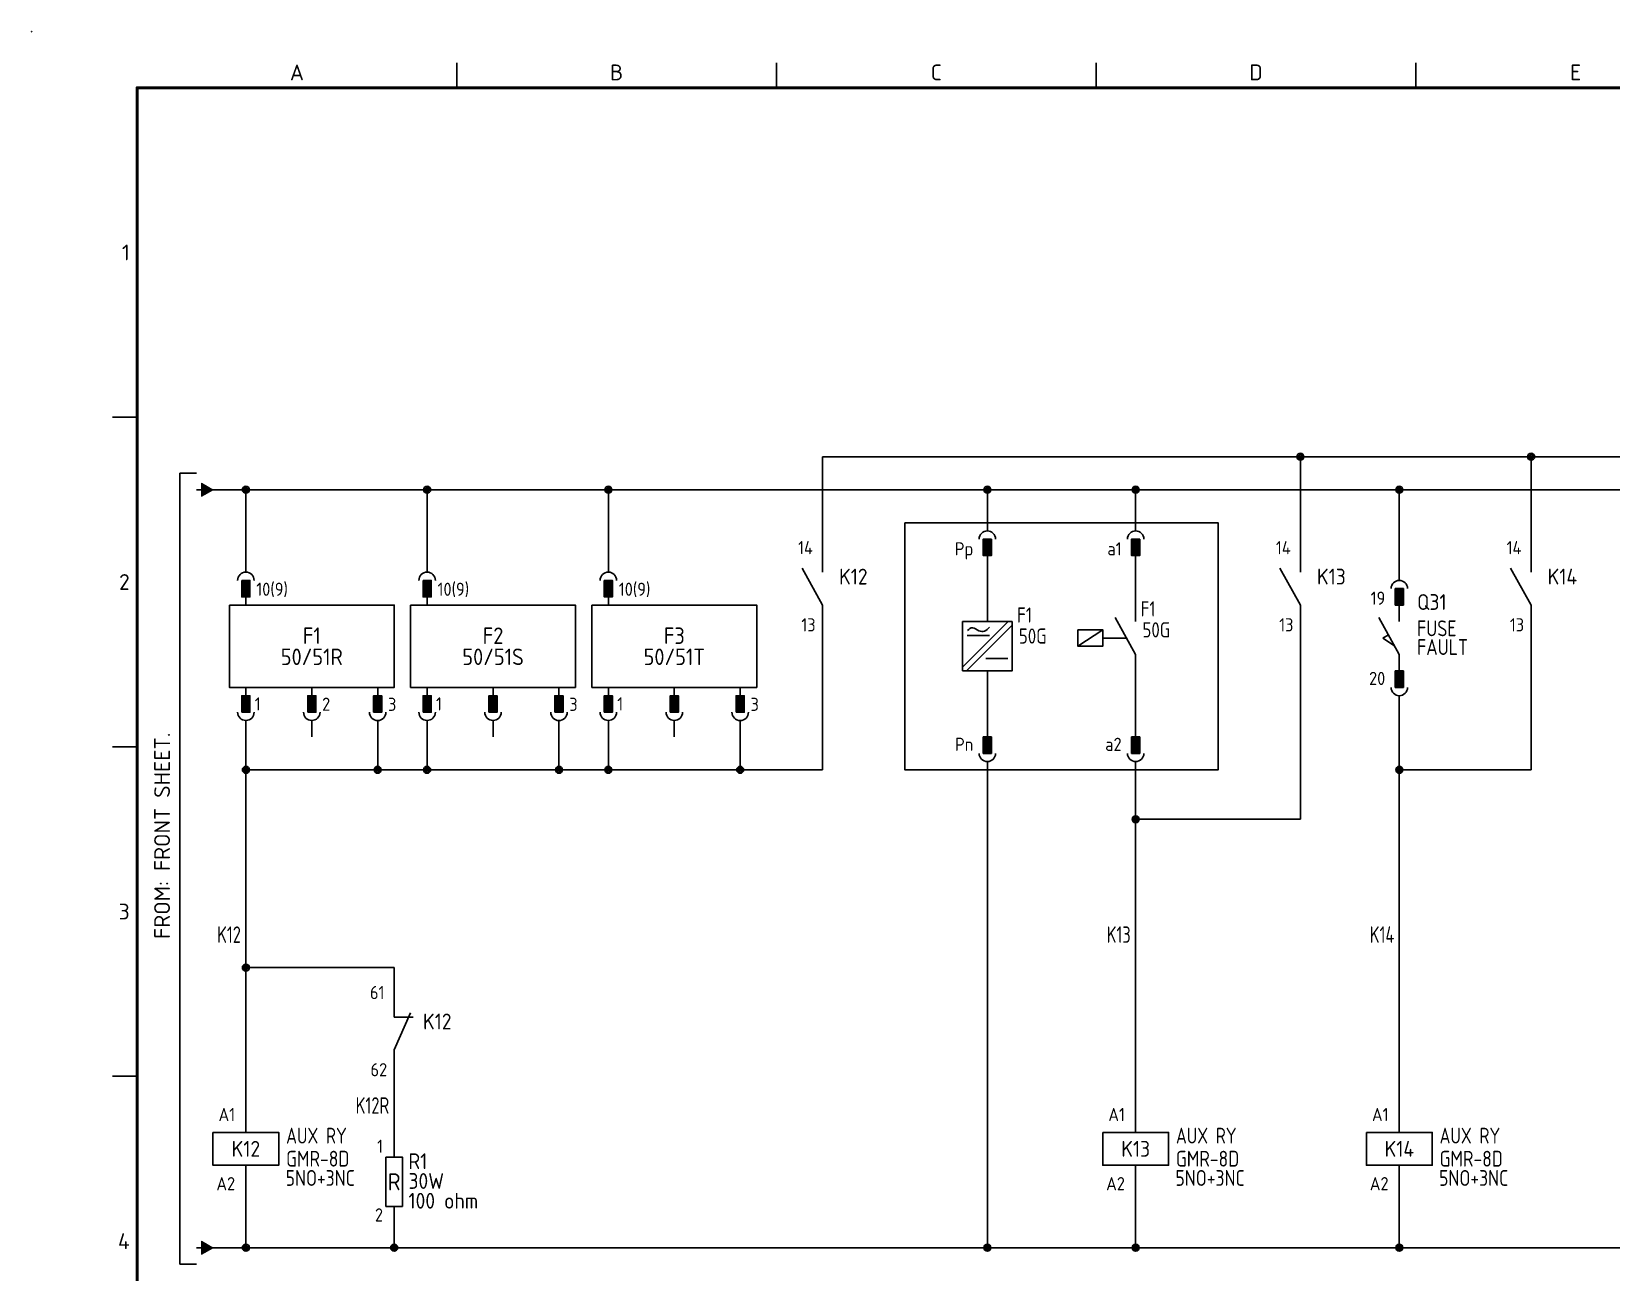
# Model space of a CAD drawing. Header units: millimetres. Extents: x 0 to 556, y 1 to 306.
# Drawn here: x 0 to 239.7, y 103.8 to 292 of the extents above; entities that cross this region are included whole.
import ezdxf
from ezdxf.enums import TextEntityAlignment as Align

# ---------------------------------------------------------------- set-up
doc = ezdxf.new("R2010")
doc.units = ezdxf.units.MM
for name, color, linetype in [('MISC', 7, 'Continuous'), ('Sheet Line', 3, 'Continuous'), ('Sheet Text', 2, 'Continuous'), ('SYMS', 7, 'Continuous'), ('TAGS', 7, 'Continuous'), ('TERMS', 7, 'Continuous'), ('WIRE_YELLOW', 2, 'Continuous'), ('WIREFIXED', 7, 'Continuous')]:
    doc.layers.add(name, color=color, linetype=linetype)
doc.layers.add('Sheet Out Line', color=2, linetype='Continuous', lineweight=50)
doc.styles.add('WD', font='ISOCP2.shx')
doc.styles.add('WD_IEC', font='ISOCP2.shx', dxfattribs={"width": 1.1, "height": 2.4, "bigfont": 'whgtxt.shx'})

# ---------------------------------------------------------------- blocks, each defined once
blk = doc.blocks.new('LSSA3')
blk.add_circle((0, 292), 0.01)
at = {"layer": 'Sheet Line'}
for p, q in [((64.5, 283.5), (64.5, 287.25)), ((113, 283.5), (113, 287.25)), ((161.5, 283.5), (161.5, 287.25)), ((210, 283.5), (210, 287.25)), ((16, 233.5), (12.25, 233.5)), ((16, 183.5), (12.25, 183.5)), ((16, 133.5), (12.25, 133.5))]:
    blk.add_line(p, q, dxfattribs=at)
at = {"layer": 'Sheet Out Line'}
blk.add_lwpolyline([(16, 6.5), (404, 6.5), (404, 283.5), (16, 283.5)], close=True, dxfattribs=at)
at = {"style": 'WD_IEC', "width": 1.1}
for tag, height, p in [('DESC4', 2.4, (57.5, 39.5)), ('CUSTOMERS31', 3.8, (219, 38)), ('TITLE1', 3.6, (333, 37.5)), ('CUSTOMERS21', 3.8, (219, 35.25)), ('DESC3', 2.4, (57.5, 33.5)), ('CUSTOMERS32', 3.8, (219, 32.5)), ('TITLE2', 3.6, (333, 32.5)), ('CUSTOMERS22', 3.8, (219, 29.75)), ('CUSTOMERS33', 3.8, (219, 27)), ('TITLE3', 3.6, (333, 27.5)), ('RN', 3.5, (398, 28.75)), ('DESC2', 2.4, (57.5, 27.5)), ('DESC1', 2.4, (57.5, 21.5)), ('FILE', 2.4, (314, 18.5)), ('WORKNO', 3.5, (365.5, 18.5)), ('DESC0', 2.4, (57.5, 15.5)), ('SHN', 2.4, (395, 12)), ('TSH', 2.4, (401, 9))]:
    blk.add_attdef(tag, text='', height=height, dxfattribs=at).set_placement(p, align=Align.MIDDLE_CENTER)
at = {"style": 'WD_IEC'}
for tag, p in [('DATE4', (96.5, 39.5)), ('DRWN4', (111.5, 39.5)), ('DSGN4', (126.5, 39.5)), ('CHKD4', (141.5, 39.5)), ('APPD4', (156.5, 39.5)), ('DATE3', (96.5, 33.5)), ('DRWN3', (111.5, 33.5)), ('DSGN3', (126.5, 33.5)), ('CHKD3', (141.5, 33.5)), ('APPD3', (156.5, 33.5)), ('DATE2', (96.5, 27.5)), ('DRWN2', (111.5, 27.5)), ('DSGN2', (126.5, 27.5)), ('CHKD2', (141.5, 27.5)), ('APPD2', (156.5, 27.5)), ('DATE1', (96.5, 21.5)), ('DRWN1', (111.5, 21.5)), ('DSGN1', (126.5, 21.5)), ('CHKD1', (141.5, 21.5)), ('APPD1', (156.5, 21.5)), ('DATE0', (96.5, 15.5)), ('DRWN0', (111.5, 15.5)), ('DSGN0', (126.5, 15.5)), ('CHKD0', (141.5, 15.5)), ('APPD0', (156.5, 15.5))]:
    blk.add_attdef(tag, text='', height=2.4, dxfattribs=at).set_placement(p, align=Align.MIDDLE_CENTER)
at = {"style": 'WD_IEC', "width": 1.1}
for tag, p in [('DWG1ST', (345, 10.5)), ('DWGNO', (373.49, 10.5))]:
    blk.add_attdef(tag, text='', height=3.5, dxfattribs=at).set_placement(p, align=Align.MIDDLE_LEFT)
at = {"style": 'WD_IEC', "width": 1.1, "flags": 9}
blk.add_attdef('WD_TB', (0, 0), '', height=2.4, dxfattribs=at)
at = {"layer": 'Sheet Text', "style": 'WD_IEC', "width": 1.1}
for s, p in [('A', (40.25, 284.62)), ('B', (88.75, 284.62)), ('C', (137.25, 284.62)), ('D', (185.75, 284.62)), ('E', (234.25, 284.62))]:
    blk.add_text(s, height=2.4, dxfattribs=at).set_placement(p, align=Align.CENTER)
for s, p in [('1', (14.88, 258.5)), ('2', (14.88, 208.5)), ('3', (14.88, 158.5)), ('4', (14.88, 108.5))]:
    blk.add_text(s, height=2.4, dxfattribs=at).set_placement(p, align=Align.MIDDLE_RIGHT)
blk = doc.blocks.new('HONF1N')
blk.add_hatch(color=256).paths.add_polyline_path([(0.768, 1), (0.768, -1), (2.5, 0)])
at = {"lineweight": 0, "flags": 128}
for points in [[(0.768, 1), (2.5, 0)], [(0.768, 1), (0.768, -1), (2.5, 0)]]:
    blk.add_lwpolyline(points, dxfattribs=at)
at = {"flags": 128}
blk.add_lwpolyline([(0.768, 0), (0, 0)], dxfattribs=at)
at = {"style": 'WD', "flags": 1}
for tag, p in [('X2TERM01', (0.768, 0)), ('X8TERM02', (2.5, 0))]:
    blk.add_attdef(tag, p, '', height=0.08, rotation=90, dxfattribs=at)
blk = doc.blocks.new('WDDOT')
for radius in [0.529, 0.33, 0.164]:
    blk.add_circle((0, 0), radius)
blk = doc.blocks.new('VB421_AUXCONTACT1')
for p, q in [((0, 7.5), (0, 2.5)), ((0, -2.5), (-3.12, 3.12)), ((0, -2.5), (0, -7.5))]:
    blk.add_line(p, q)
at = {"linetype": 'Continuous', "style": 'WD_IEC'}
for tag, p in [('TERM01', (-1.47, 5.21)), ('TERM02', (-1.06, -6.5))]:
    blk.add_attdef(tag, text='', height=2, dxfattribs=at).set_placement(p, align=Align.RIGHT)
at = {"style": 'WD_IEC', "flags": 1}
for tag, p, height in [('X2TERM01', (0, 7.5), 0.34), ('X4LINK', (-2.75, 0), 0.32), ('X1LINK', (0, 0), 0.34), ('X8TERM02', (0, -7.5), 0.34)]:
    blk.add_attdef(tag, p, '', height=height, dxfattribs=at)
at = {"style": 'WD_IEC'}
for tag, p in [('TAG2', (2.5, 0.62)), ('TEXT1', (2.5, -2.89)), ('TEXT2', (2.5, -6.09))]:
    blk.add_attdef(tag, p, '', height=2.4, dxfattribs=at)
for tag, p in [('INST', (-2.43, -9.12)), ('LOC', (-2.58, -10.73))]:
    blk.add_attdef(tag, text='', height=1, dxfattribs=at).set_placement(p, align=Align.RIGHT)
at = {"style": 'WD_IEC', "flags": 1}
for tag, p in [('XREF', (-2.58, -12.19)), ('CONTACT', (-2.6, -15.24)), ('FAMILY', (-2.53, -13.64))]:
    blk.add_attdef(tag, text='', height=1, dxfattribs=at).set_placement(p, align=Align.RIGHT)
blk = doc.blocks.new('VB422_AUXCONTACT1')
for p, q in [((0, 7.5), (0, 2.5)), ((0, -2.5), (2.5, 3.12)), ((0, 2.5), (2.87, 2.5)), ((0, -2.5), (0, -7.5))]:
    blk.add_line(p, q)
at = {"linetype": 'Continuous', "style": 'WD_IEC'}
for tag, p in [('TERM01', (-1.47, 5.21)), ('TERM02', (-1.06, -6.5))]:
    blk.add_attdef(tag, text='', height=2, dxfattribs=at).set_placement(p, align=Align.RIGHT)
at = {"style": 'WD_IEC', "flags": 1}
for tag, p, height in [('X2TERM01', (0, 7.5), 0.34), ('X4LINK', (-0.55, 0), 0.32), ('X1LINK', (1.92, 0), 0.32), ('X8TERM02', (0, -7.5), 0.34)]:
    blk.add_attdef(tag, p, '', height=height, dxfattribs=at)
at = {"style": 'WD_IEC'}
for tag, p in [('TAG2', (4.38, 0.62)), ('TEXT1', (4.38, -2.89)), ('TEXT2', (4.38, -6.09))]:
    blk.add_attdef(tag, p, '', height=2.4, dxfattribs=at)
for tag, p in [('INST', (-2.43, -9.12)), ('LOC', (-2.58, -10.73))]:
    blk.add_attdef(tag, text='', height=1, dxfattribs=at).set_placement(p, align=Align.RIGHT)
at = {"style": 'WD_IEC', "flags": 1}
for tag, p in [('XREF', (-2.58, -12.19)), ('CONTACT', (-2.6, -15.24)), ('FAMILY', (-2.53, -13.64))]:
    blk.add_attdef(tag, text='', height=1, dxfattribs=at).set_placement(p, align=Align.RIGHT)
blk = doc.blocks.new('VF41_RES1')
for p, q in [((0, 3.75), (0, 6.25)), ((0, -3.75), (0, -6.25))]:
    blk.add_line(p, q)
blk.add_lwpolyline([(-1.25, 3.75), (-1.25, -3.75), (1.25, -3.75), (1.25, 3.75)], close=True)
at = {"style": 'WD_IEC'}
for tag, p in [('TERM01', (-1.69, 4.39)), ('TERM02', (-1.69, -6.03))]:
    blk.add_attdef(tag, text='', height=2, dxfattribs=at).set_placement(p, align=Align.RIGHT)
at = {"style": 'WD_IEC', "flags": 1}
for tag, p in [('X2TERM01', (0, 6.25)), ('X8TERM02', (0, -6.25))]:
    blk.add_attdef(tag, p, '', height=0.32, dxfattribs=at)
at = {"style": 'WD_IEC'}
for tag, p in [('TAG1', (2.17, 3.12)), ('RATING1', (2.17, 0.12)), ('RATING2', (2.17, -2.88))]:
    blk.add_attdef(tag, text='', height=2.4, dxfattribs=at).set_placement(p, align=Align.MIDDLE_LEFT)
blk.add_attdef('TEXT', text='', height=2.6, dxfattribs=at).set_placement((0, 0), align=Align.MIDDLE_CENTER)
at = {"style": 'WD_IEC', "flags": 1}
for tag, p in [('INST', (-1.3, -7.89)), ('FAMILY', (-1.21, -10.57)), ('LOC', (-1.33, -9.19)), ('MFG', (-1.13, -12.11)), ('ASSYCODE', (-1.04, -14.8)), ('CAT', (-1.16, -13.41))]:
    blk.add_attdef(tag, text='', height=1, dxfattribs=at).set_placement(p, align=Align.RIGHT)
blk = doc.blocks.new('VJ11_AUXRY_Q1')
for p, q in [((0, 2.5), (0, 7.5)), ((0, -2.5), (0, -7.5))]:
    blk.add_line(p, q)
blk.add_lwpolyline([(-5, 2.5), (-5, -2.5), (5, -2.5), (5, 2.5)], close=True)
at = {"style": 'WD_IEC', "flags": 1}
for tag, p, height in [('X2TERM01', (0, 7.5), 0.32), ('X4LINK', (-5, 0), 0.32), ('X1LINK', (5, 0), 0.32), ('LOC', (2.14, -5.76), 1), ('INST', (2.17, -4.46), 1), ('X8TERM02', (0, -7.5), 0.32), ('FAMILY', (2.27, -7.15), 1), ('CAT', (2.31, -9.98), 1), ('MFG', (2.34, -8.68), 1), ('ASSYCODE', (2.25, -11.11), 1), ('WDTAGALT', (2.25, -12.35), 1), ('PEER_PINLIST', (2.25, -13.65), 1)]:
    blk.add_attdef(tag, p, '', height=height, dxfattribs=at)
at = {"style": 'WD_IEC'}
for tag, p in [('TERM01', (-1.63, 4.2)), ('TERM02', (-1.63, -6.29))]:
    blk.add_attdef(tag, text='', height=2, dxfattribs=at).set_placement(p, align=Align.RIGHT)
for tag, p, width in [('RATING12', (6.11, 0.8), 0.85), ('RATING11', (6.11, -2.7), 0.9), ('RATING1', (6.04, -5.62), 0.9)]:
    blk.add_attdef(tag, p, '', height=2.4, dxfattribs=dict(at, width=width))
blk.add_attdef('TAG1', text='', height=2.4, dxfattribs=at).set_placement((0, 0), align=Align.MIDDLE_CENTER)
at = {"lineweight": 9, "style": 'WD_IEC'}
for tag, p in [('NO', (-5.5, -16.5)), ('NC', (-5.5, -20))]:
    blk.add_attdef(tag, text='', height=2.5, dxfattribs=at).set_placement(p, align=Align.TOP_RIGHT)
for tag, p in [('XREFNO', (-4, -16.5)), ('XREFNC', (-4, -20))]:
    blk.add_attdef(tag, text='', height=2.5, dxfattribs=at).set_placement(p, align=Align.TOP_LEFT)
blk = doc.blocks.new('WD_WNV')
at = {"linetype": 'Continuous', "style": 'WD_IEC', "width": 0.8}
blk.add_attdef('WIRENO', text='', height=2.5, rotation=90, dxfattribs=at).set_placement((-0.75, 0), align=Align.CENTER)
at = {"style": 'WD_IEC', "flags": 1}
for tag, p in [('W08USER', (-1, 0.375)), ('W04USER', (-1, 0.875)), ('W05USER', (-1, 0.75)), ('W09USER', (-1, 0.25)), ('W03USER', (-1, 1)), ('W06USER', (-1, 0.625)), ('W07USER', (-1, 0.5)), ('W02USER', (-1, 1.125)), ('W01USER', (-1, 1.25)), ('W10USER', (-1, 0.125))]:
    blk.add_attdef(tag, text='', height=0.08, dxfattribs=at).set_placement(p, align=Align.CENTER)
blk = doc.blocks.new('VG22_OCR1')
for p, q in [((0, 0), (0, -2.5)), ((0, -6.25), (0, -7.5)), ((0, -21.25), (0, -20)), ((10, -21.25), (10, -20)), ((20, -21.27), (20, -20.02)), ((0, -27.5), (0, -25)), ((10, -27.5), (10, -25)), ((20, -27.52), (20, -25.02))]:
    blk.add_line(p, q)
for points in [[(-0.62, -3.75), (0.62, -3.75), (0.62, -6.25), (-0.62, -6.25)], [(-2.5, -7.5), (22.5, -7.5), (22.5, -20), (-2.5, -20)], [(-0.62, -23.75), (0.62, -23.75), (0.62, -21.25), (-0.62, -21.25)], [(9.38, -23.75), (10.62, -23.75), (10.62, -21.25), (9.38, -21.25)], [(19.37, -23.77), (20.62, -23.77), (20.62, -21.27), (19.37, -21.27)]]:
    blk.add_lwpolyline(points, close=True)
for centre, start, end in [((0, -3.75), 0, 180), ((0, -23.75), 180, 0), ((10, -23.75), 180, 0), ((20, -23.77), 180, 0)]:
    blk.add_arc(centre, 1.25, start, end)
for points in [[(-0.62, -6.25), (-0.62, -3.75), (0.62, -6.25), (0.62, -3.75)], [(-0.62, -21.25), (-0.62, -23.75), (0.62, -21.25), (0.62, -23.75)], [(9.38, -21.25), (9.38, -23.75), (10.62, -21.25), (10.62, -23.75)], [(19.37, -21.27), (19.37, -23.77), (20.62, -21.27), (20.62, -23.77)]]:
    blk.add_solid(points)
at = {"style": 'WD', "flags": 1}
for tag, p in [('X2TERM01', (0, 0)), ('X8TERM02', (0, -27.5)), ('X8TERM03', (10, -27.5)), ('X8TERM04', (20, -27.52))]:
    blk.add_attdef(tag, p, '', height=0.32, dxfattribs=at)
at = {"linetype": 'Continuous', "style": 'WD'}
for tag, p in [('TERM01', (1.58, -6.1)), ('TERM02', (1.34, -23.5)), ('TERM03', (11.57, -23.54)), ('TERM04', (21.57, -23.56))]:
    blk.add_attdef(tag, p, '', height=2, dxfattribs=at)
at = {"style": 'WD'}
for tag, p in [('TAG2', (10, -12.15)), ('RATING12', (10, -15.35))]:
    blk.add_attdef(tag, text='', height=2.5, dxfattribs=at).set_placement(p, align=Align.MIDDLE_CENTER)
at = {"style": 'WD', "flags": 1}
for tag, p in [('INST', (-3.57, -16.07)), ('LOC', (-3.62, -17.38)), ('FAMILY', (-3.62, -20.05)), ('XREF', (-3.62, -18.73))]:
    blk.add_attdef(tag, text='', height=1, dxfattribs=at).set_placement(p, align=Align.RIGHT)
blk = doc.blocks.new('VA221_PFCHECKER2')
for p, q in [((0, 11.25), (0, 8.75)), ((0, 6.25), (0, 2.5)), ((0, -2.5), (-3.12, 3.12)), ((-2.5, 0), (-1.65, 0.47)), ((-0.74, -1.18), (-2.5, 0)), ((0, -2.5), (0, -5)), ((0, -11.25), (0, -8.75))]:
    blk.add_line(p, q)
for points in [[(0.62, 7.5), (-0.62, 7.5), (-0.62, 5), (0.62, 5)], [(0.62, -7.5), (-0.62, -7.5), (-0.62, -5), (0.62, -5)]]:
    blk.add_lwpolyline(points, close=True)
for centre, start, end in [((0, 7.5), 0, 180), ((0, -7.5), 180, 0)]:
    blk.add_arc(centre, 1.25, start, end)
for points in [[(0.62, 5), (0.62, 7.5), (-0.62, 5), (-0.62, 7.5)], [(0.62, -5), (0.62, -7.5), (-0.62, -5), (-0.62, -7.5)]]:
    blk.add_solid(points)
at = {"flags": 1}
for tag, p, height, style in [('X2TERM01', (0, 11.25), 0.08, 'WD'), ('X1LINK', (0, 0), 0.32, 'WD_IEC'), ('X8TERM02', (0, -11.25), 0.08, 'WD')]:
    blk.add_attdef(tag, p, '', height=height, dxfattribs=dict(at, style=style))
at = {"style": 'WD_IEC'}
for tag, p in [('TERM01', (-2.13, 5.04)), ('TERM02', (-2.13, -7.13))]:
    blk.add_attdef(tag, text='', height=2, dxfattribs=at).set_placement(p, align=Align.RIGHT)
blk.add_attdef('TAG2', text='', height=2.4, dxfattribs=at).set_placement((2.69, 5.46), align=Align.MIDDLE_LEFT)
at = {"style": 'WD_IEC', "width": 0.9}
for tag, p in [('TEXT1', (2.69, 1.47)), ('TEXT2', (2.69, -1.37))]:
    blk.add_attdef(tag, text='', height=2.4, dxfattribs=at).set_placement(p, align=Align.MIDDLE_LEFT)
at = {"style": 'WD_IEC', "flags": 1}
blk.add_attdef('XREF', text='', height=1.8, dxfattribs=at).set_placement((2.69, -3.73), align=Align.MIDDLE_LEFT)
for tag, p in [('INST', (-2.37, -9.97)), ('FAMILY', (-2.27, -12.66)), ('LOC', (-2.4, -11.27)), ('PINLIST_TYPE', (-2.27, -13.9))]:
    blk.add_attdef(tag, text='', height=1, dxfattribs=at).set_placement(p, align=Align.RIGHT)
blk = doc.blocks.new('VH62_POWER_DQ1')
for p, q in [((0, 0), (0, -3.75)), ((-0.62, -7.5), (0.62, -7.5)), ((0, -7.5), (0, -10)), ((0, -10), (0, -17.5)), ((-3.75, -24.43), (3.18, -17.5)), ((-3.18, -25), (3.75, -18.07)), ((-3.05, -19.6), (0.31, -19.6)), ((-0.23, -23.11), (3.13, -23.11)), ((0, -25), (0, -32.5)), ((0, -35), (0, -32.5)), ((-0.62, -35), (0.62, -35)), ((0, -42.5), (0, -38.75))]:
    blk.add_line(p, q)
for points in [[(0.62, -5), (-0.62, -5), (-0.62, -7.5), (0.62, -7.5)], [(0.62, -37.5), (-0.62, -37.5), (-0.62, -35), (0.62, -35)]]:
    blk.add_lwpolyline(points, close=True)
blk.add_lwpolyline([(-3.75, -25), (-3.75, -17.5), (3.75, -17.5), (3.75, -25), (-3.75, -25)])
for centre, start, end in [((0, -5), 0, 180), ((0, -37.5), 180, 0)]:
    blk.add_arc(centre, 1.25, start, end)
blk.add_spline([(-3.03, -18.87), (-2.25, -18.44), (-1.27, -18.9), (-0.43, -18.95), (0.32, -18.37)], degree=3)
for points in [[(0.62, -7.5), (0.62, -5), (-0.62, -7.5), (-0.62, -5)], [(0.62, -35), (0.62, -37.5), (-0.62, -35), (-0.62, -37.5)]]:
    blk.add_solid(points)
at = {"style": 'WD', "flags": 1}
for tag, p in [('X2TERM01', (0, 0)), ('X8TERM02', (0, -42.5))]:
    blk.add_attdef(tag, p, '', height=0.08, dxfattribs=at)
at = {"style": 'WD_IEC'}
for tag, p in [('TERM01', (-2.13, -7.46)), ('TERM02', (-2.13, -37.13))]:
    blk.add_attdef(tag, text='', height=2, dxfattribs=at).set_placement(p, align=Align.RIGHT)
at = {"style": 'WD_IEC', "width": 0.9}
for tag, p in [('TAG2', (4.5, -17.66)), ('TEXT1', (4.78, -20.85)), ('TEXT2', (4.78, -24.05)), ('TEXT3', (4.78, -27.25))]:
    blk.add_attdef(tag, p, '', height=2.3, dxfattribs=at)
at = {"linetype": 'Continuous', "style": 'WD_IEC'}
blk.add_attdef('TERM03', text='', height=2, dxfattribs=at).set_placement((-5.32, -20.3), align=Align.RIGHT)
at = {"style": 'WD', "flags": 1}
for tag, height, p in [('X4TERM03', 0.08, (-3.75, -21.25)), ('INST', 1, (-1.87, -26.75)), ('XREF', 1, (-2.16, -29.73)), ('LOC', 1, (-2.18, -28.21)), ('FAMILY', 1, (-2.18, -31.28)), ('PINLIST_TYPE', 1, (-2.18, -32.77))]:
    blk.add_attdef(tag, text='', height=height, dxfattribs=at).set_placement(p, align=Align.RIGHT)
blk = doc.blocks.new('VH621_DO_NO_DQ1')
for p, q in [((0, 0), (0, -3.75)), ((-0.62, -7.5), (0.62, -7.5)), ((0, -7.5), (0, -10)), ((0, -10), (0, -17.5)), ((-5, -18.75), (-8.75, -21.25)), ((0, -22.5), (-3.12, -16.88)), ((-1.39, -20), (-5, -20)), ((0, -22.5), (0, -27.5)), ((0, -27.5), (0, -32.5)), ((0, -35), (0, -32.5)), ((-0.62, -35), (0.62, -35)), ((0, -42.5), (0, -38.75))]:
    blk.add_line(p, q)
for points in [[(0.62, -5), (-0.62, -5), (-0.62, -7.5), (0.62, -7.5)], [(-8.75, -18.75), (-5, -18.75), (-5, -21.25), (-8.75, -21.25)], [(0.62, -37.5), (-0.62, -37.5), (-0.62, -35), (0.62, -35)]]:
    blk.add_lwpolyline(points, close=True)
for centre, start, end in [((0, -5), 0, 180), ((0, -37.5), 180, 0)]:
    blk.add_arc(centre, 1.25, start, end)
for points in [[(0.62, -7.5), (0.62, -5), (-0.62, -7.5), (-0.62, -5)], [(0.62, -35), (0.62, -37.5), (-0.62, -35), (-0.62, -37.5)]]:
    blk.add_solid(points)
at = {"style": 'WD', "flags": 1}
for tag, p in [('X2TERM01', (0, 0)), ('X8TERM02', (0, -42.5))]:
    blk.add_attdef(tag, p, '', height=0.08, dxfattribs=at)
at = {"style": 'WD_IEC'}
for tag, p in [('TERM01', (-2.13, -7.46)), ('TERM02', (-2.13, -37.13))]:
    blk.add_attdef(tag, text='', height=2, dxfattribs=at).set_placement(p, align=Align.RIGHT)
at = {"style": 'WD_IEC', "width": 0.9}
for tag, p in [('TAG2', (0.75, -16.72)), ('TEXT1', (1.03, -19.91)), ('TEXT2', (1.03, -23.11)), ('TEXT3', (1.03, -26.31))]:
    blk.add_attdef(tag, p, '', height=2.3, dxfattribs=at)
at = {"style": 'WD', "flags": 1}
for tag, p in [('INST', (-1.87, -24.25)), ('XREF', (-2.16, -27.23)), ('LOC', (-2.18, -25.71)), ('FAMILY', (-2.18, -28.78)), ('CONTACT', (-2.18, -30.16))]:
    blk.add_attdef(tag, text='', height=1, dxfattribs=at).set_placement(p, align=Align.RIGHT)

msp = doc.modelspace()

# ---------------------------------------------------------------- linework, layer by layer
at = {"linetype": 'Continuous'}
for p, q in [((25, 225), (22.5, 225)), ((22.5, 225), (22.5, 105)), ((22.5, 105), (25, 105))]:
    msp.add_line(p, q, dxfattribs=at)
msp.add_lwpolyline([(132.5, 217.5), (180, 217.5), (180, 180), (132.5, 180)], close=True, dxfattribs=at)
at = {"layer": 'WIRE_YELLOW', "linetype": 'Continuous'}
for p, q in [((120, 215), (120, 227.5)), ((120, 227.5), (395, 227.5)), ((192.5, 215), (192.5, 227.5)), ((227.5, 215), (227.5, 227.5)), ((27.5, 222.5), (27.5, 222.5)), ((27.5, 222.5), (392.5, 222.5)), ((32.5, 212.5), (32.5, 222.5)), ((60, 222.5), (60, 212.5)), ((87.5, 222.5), (87.5, 212.5)), ((145, 222.5), (145, 220)), ((167.5, 222.5), (167.5, 220)), ((207.5, 222.5), (207.5, 211.25)), ((120, 180), (120, 200)), ((192.5, 200), (192.5, 172.5)), ((227.5, 180), (227.5, 200)), ((207.5, 188.75), (207.5, 130)), ((32.5, 185), (32.5, 130)), ((52.5, 184.98), (52.5, 180)), ((60, 185), (60, 180)), ((80, 184.98), (80, 180)), ((87.5, 185), (87.5, 180)), ((107.5, 184.98), (107.5, 180)), ((32.5, 180), (120, 180)), ((207.5, 180), (227.5, 180)), ((145, 177.5), (145, 107.5)), ((167.5, 177.5), (167.5, 130)), ((192.5, 172.5), (167.5, 172.5)), ((55, 150), (32.5, 150)), ((55, 147.5), (55, 150)), ((55, 150), (55, 150)), ((55, 132.5), (55, 123.75)), ((32.5, 115), (32.5, 107.5)), ((167.5, 115), (167.5, 107.5)), ((207.5, 115), (207.5, 107.5)), ((55, 111.25), (55, 107.5)), ((27.5, 107.5), (392.5, 107.5))]:
    msp.add_line(p, q, dxfattribs=at)

# ---------------------------------------------------------------- block references
at = {"linetype": 'Continuous'}
msp.add_blockref('LSSA3', (0, 0), dxfattribs=at)
at = {"layer": 'SYMS', "linetype": 'Continuous'}
for name, p in [('WDDOT', (192.5, 227.5)), ('WDDOT', (227.5, 227.5)), ('HONF1N', (25, 222.5)), ('WDDOT', (32.5, 222.5)), ('WDDOT', (60, 222.5)), ('WDDOT', (87.5, 222.5)), ('WDDOT', (145, 222.5)), ('WDDOT', (167.5, 222.5)), ('WDDOT', (207.5, 222.5)), ('WDDOT', (32.5, 180)), ('WDDOT', (52.5, 180)), ('WDDOT', (60, 180)), ('WDDOT', (80, 180)), ('WDDOT', (87.5, 180)), ('WDDOT', (107.5, 180)), ('WDDOT', (207.5, 180)), ('WDDOT', (167.5, 172.5)), ('WDDOT', (32.5, 150)), ('HONF1N', (25, 107.5)), ('WDDOT', (32.5, 107.5)), ('WDDOT', (55, 107.5)), ('WDDOT', (145, 107.5)), ('WDDOT', (167.5, 107.5)), ('WDDOT', (207.5, 107.5))]:
    msp.add_blockref(name, p, dxfattribs=at)
ref = msp.add_blockref('VH62_POWER_DQ1', (145, 220), dxfattribs=at)
ref.add_attrib('TERM02', 'Pn', dxfattribs={"layer": 'TERMS', "height": 2, "style": 'WD_IEC'}).set_placement((142.87, 182.87), align=Align.RIGHT)
ref.add_attrib('TERM01', 'Pp', dxfattribs={"layer": 'TERMS', "height": 2, "style": 'WD_IEC'}).set_placement((142.87, 212.54), align=Align.RIGHT)
ref.add_attrib('TEXT1', '50G', (149.78, 199.15), dxfattribs={"layer": 'MISC', "height": 2.3, "style": 'WD_IEC', "width": 0.9})
ref.add_attrib('TAG2', 'F1', (149.5, 202.34), dxfattribs={"layer": 'TAGS', "height": 2.3, "style": 'WD_IEC', "width": 0.9})
ref = msp.add_blockref('VH621_DO_NO_DQ1', (167.5, 220), dxfattribs=at)
ref.add_attrib('TERM02', 'a2', dxfattribs={"layer": 'TERMS', "height": 2, "style": 'WD_IEC'}).set_placement((165.37, 182.87), align=Align.RIGHT)
ref.add_attrib('TERM01', 'a1', dxfattribs={"layer": 'TERMS', "height": 2, "style": 'WD_IEC'}).set_placement((165.37, 212.54), align=Align.RIGHT)
ref.add_attrib('TEXT1', '50G', (168.53, 200.09), dxfattribs={"layer": 'MISC', "height": 2.3, "style": 'WD_IEC', "width": 0.9})
ref.add_attrib('TAG2', 'F1', (168.25, 203.28), dxfattribs={"layer": 'TAGS', "height": 2.3, "style": 'WD_IEC', "width": 0.9})
ref = msp.add_blockref('VB421_AUXCONTACT1', (120, 207.5), dxfattribs=at)
ref.add_attrib('TERM02', '13', dxfattribs={"layer": 'TERMS', "linetype": 'Continuous', "height": 2, "style": 'WD_IEC'}).set_placement((118.94, 201), align=Align.RIGHT)
ref.add_attrib('TERM01', '14', dxfattribs={"layer": 'TERMS', "linetype": 'Continuous', "height": 2, "style": 'WD_IEC'}).set_placement((118.53, 212.71), align=Align.RIGHT)
ref.add_attrib('TAG2', 'K12', (122.5, 208.12), dxfattribs={"layer": 'TAGS', "height": 2.4, "style": 'WD_IEC'})
ref = msp.add_blockref('VB421_AUXCONTACT1', (192.5, 207.5), dxfattribs=at)
ref.add_attrib('TERM02', '13', dxfattribs={"layer": 'TERMS', "linetype": 'Continuous', "height": 2, "style": 'WD_IEC'}).set_placement((191.44, 201), align=Align.RIGHT)
ref.add_attrib('TERM01', '14', dxfattribs={"layer": 'TERMS', "linetype": 'Continuous', "height": 2, "style": 'WD_IEC'}).set_placement((191.03, 212.71), align=Align.RIGHT)
ref.add_attrib('TAG2', 'K13', (195, 208.12), dxfattribs={"layer": 'TAGS', "height": 2.4, "style": 'WD_IEC'})
ref = msp.add_blockref('VB421_AUXCONTACT1', (227.5, 207.5), dxfattribs=at)
ref.add_attrib('TERM02', '13', dxfattribs={"layer": 'TERMS', "linetype": 'Continuous', "height": 2, "style": 'WD_IEC'}).set_placement((226.44, 201), align=Align.RIGHT)
ref.add_attrib('TERM01', '14', dxfattribs={"layer": 'TERMS', "linetype": 'Continuous', "height": 2, "style": 'WD_IEC'}).set_placement((226.03, 212.71), align=Align.RIGHT)
ref.add_attrib('TAG2', 'K14', (230, 208.12), dxfattribs={"layer": 'TAGS', "height": 2.4, "style": 'WD_IEC'})
ref = msp.add_blockref('VG22_OCR1', (32.5, 212.5), dxfattribs=at)
ref.add_attrib('TERM01', '10(9)', (34.08, 206.4), dxfattribs={"layer": 'TERMS', "linetype": 'Continuous', "height": 2, "style": 'WD'})
ref.add_attrib('TAG2', 'F1', dxfattribs={"layer": 'TAGS', "height": 2.5, "style": 'WD'}).set_placement((42.5, 200.35), align=Align.MIDDLE_CENTER)
ref.add_attrib('TERM04', '3', (54.07, 188.94), dxfattribs={"layer": 'TERMS', "linetype": 'Continuous', "height": 2, "style": 'WD'})
ref.add_attrib('TERM03', '2', (44.07, 188.96), dxfattribs={"layer": 'TERMS', "linetype": 'Continuous', "height": 2, "style": 'WD'})
ref.add_attrib('TERM02', '1', (33.84, 189), dxfattribs={"layer": 'TERMS', "linetype": 'Continuous', "height": 2, "style": 'WD'})
ref.add_attrib('RATING12', '50/51R', dxfattribs={"layer": 'MISC', "height": 2.5, "style": 'WD'}).set_placement((42.5, 197.15), align=Align.MIDDLE_CENTER)
ref = msp.add_blockref('VG22_OCR1', (60, 212.5), dxfattribs=at)
ref.add_attrib('TERM01', '10(9)', (61.58, 206.4), dxfattribs={"layer": 'TERMS', "linetype": 'Continuous', "height": 2, "style": 'WD'})
ref.add_attrib('TAG2', 'F2', dxfattribs={"layer": 'TAGS', "height": 2.5, "style": 'WD'}).set_placement((70, 200.35), align=Align.MIDDLE_CENTER)
ref.add_attrib('TERM04', '3', (81.57, 188.94), dxfattribs={"layer": 'TERMS', "linetype": 'Continuous', "height": 2, "style": 'WD'})
ref.add_attrib('TERM02', '1', (61.34, 189), dxfattribs={"layer": 'TERMS', "linetype": 'Continuous', "height": 2, "style": 'WD'})
ref.add_attrib('RATING12', '50/51S', dxfattribs={"layer": 'MISC', "height": 2.5, "style": 'WD'}).set_placement((70, 197.15), align=Align.MIDDLE_CENTER)
ref = msp.add_blockref('VG22_OCR1', (87.5, 212.5), dxfattribs=at)
ref.add_attrib('TERM01', '10(9)', (89.08, 206.4), dxfattribs={"layer": 'TERMS', "linetype": 'Continuous', "height": 2, "style": 'WD'})
ref.add_attrib('TAG2', 'F3', dxfattribs={"layer": 'TAGS', "height": 2.5, "style": 'WD'}).set_placement((97.5, 200.35), align=Align.MIDDLE_CENTER)
ref.add_attrib('TERM04', '3', (109.07, 188.94), dxfattribs={"layer": 'TERMS', "linetype": 'Continuous', "height": 2, "style": 'WD'})
ref.add_attrib('TERM02', '1', (88.84, 189), dxfattribs={"layer": 'TERMS', "linetype": 'Continuous', "height": 2, "style": 'WD'})
ref.add_attrib('RATING12', '50/51T', dxfattribs={"layer": 'MISC', "height": 2.5, "style": 'WD'}).set_placement((97.5, 197.15), align=Align.MIDDLE_CENTER)
ref = msp.add_blockref('VA221_PFCHECKER2', (207.5, 200), dxfattribs=at)
ref.add_attrib('TEXT2', 'FAULT', dxfattribs={"layer": 'MISC', "height": 2.4, "style": 'WD_IEC', "width": 0.9}).set_placement((210.19, 198.63), align=Align.MIDDLE_LEFT)
ref.add_attrib('TERM02', '20', dxfattribs={"layer": 'TERMS', "height": 2, "style": 'WD_IEC'}).set_placement((205.37, 192.87), align=Align.RIGHT)
ref.add_attrib('TERM01', '19', dxfattribs={"layer": 'TERMS', "height": 2, "style": 'WD_IEC'}).set_placement((205.37, 205.04), align=Align.RIGHT)
ref.add_attrib('TAG2', 'Q31', dxfattribs={"layer": 'TAGS', "height": 2.4, "style": 'WD_IEC'}).set_placement((210.19, 205.46), align=Align.MIDDLE_LEFT)
ref.add_attrib('TEXT1', 'FUSE', dxfattribs={"layer": 'MISC', "height": 2.4, "style": 'WD_IEC', "width": 0.9}).set_placement((210.19, 201.47), align=Align.MIDDLE_LEFT)
ref = msp.add_blockref('VB422_AUXCONTACT1', (55, 140), dxfattribs=at)
ref.add_attrib('TERM02', '62', dxfattribs={"layer": 'TERMS', "linetype": 'Continuous', "height": 2, "style": 'WD_IEC'}).set_placement((53.94, 133.5), align=Align.RIGHT)
ref.add_attrib('TERM01', '61', dxfattribs={"layer": 'TERMS', "linetype": 'Continuous', "height": 2, "style": 'WD_IEC'}).set_placement((53.53, 145.21), align=Align.RIGHT)
ref.add_attrib('TAG2', 'K12', (59.37, 140.62), dxfattribs={"layer": 'TAGS', "height": 2.4, "style": 'WD_IEC'})
ref = msp.add_blockref('VJ11_AUXRY_Q1', (32.5, 122.5), dxfattribs=at)
ref.add_attrib('RATING1', '5NO+3NC', (38.54, 116.88), dxfattribs={"layer": 'MISC', "height": 2.4, "style": 'WD_IEC', "width": 0.9})
ref.add_attrib('RATING11', 'GMR-8D', (38.61, 119.8), dxfattribs={"layer": 'MISC', "height": 2.4, "style": 'WD_IEC', "width": 0.9})
ref.add_attrib('RATING12', 'AUX RY', (38.61, 123.3), dxfattribs={"layer": 'MISC', "height": 2.4, "style": 'WD_IEC', "width": 0.85})
ref.add_attrib('TAG1', 'K12', dxfattribs={"layer": 'TAGS', "height": 2.4, "style": 'WD_IEC'}).set_placement((32.5, 122.5), align=Align.MIDDLE_CENTER)
ref.add_attrib('TERM02', 'A2', dxfattribs={"layer": 'TERMS', "height": 2, "style": 'WD_IEC'}).set_placement((30.87, 116.21), align=Align.RIGHT)
ref.add_attrib('TERM01', 'A1', dxfattribs={"layer": 'TERMS', "height": 2, "style": 'WD_IEC'}).set_placement((30.87, 126.7), align=Align.RIGHT)
ref = msp.add_blockref('VJ11_AUXRY_Q1', (167.5, 122.5), dxfattribs=at)
ref.add_attrib('RATING1', '5NO+3NC', (173.54, 116.88), dxfattribs={"layer": 'MISC', "height": 2.4, "style": 'WD_IEC', "width": 0.9})
ref.add_attrib('RATING11', 'GMR-8D', (173.61, 119.8), dxfattribs={"layer": 'MISC', "height": 2.4, "style": 'WD_IEC', "width": 0.9})
ref.add_attrib('RATING12', 'AUX RY', (173.61, 123.3), dxfattribs={"layer": 'MISC', "height": 2.4, "style": 'WD_IEC', "width": 0.85})
ref.add_attrib('TAG1', 'K13', dxfattribs={"layer": 'TAGS', "height": 2.4, "style": 'WD_IEC'}).set_placement((167.5, 122.5), align=Align.MIDDLE_CENTER)
ref.add_attrib('TERM02', 'A2', dxfattribs={"layer": 'TERMS', "height": 2, "style": 'WD_IEC'}).set_placement((165.87, 116.21), align=Align.RIGHT)
ref.add_attrib('TERM01', 'A1', dxfattribs={"layer": 'TERMS', "height": 2, "style": 'WD_IEC'}).set_placement((165.87, 126.7), align=Align.RIGHT)
ref = msp.add_blockref('VJ11_AUXRY_Q1', (207.5, 122.5), dxfattribs=at)
ref.add_attrib('RATING1', '5NO+3NC', (213.54, 116.88), dxfattribs={"layer": 'MISC', "height": 2.4, "style": 'WD_IEC', "width": 0.9})
ref.add_attrib('RATING11', 'GMR-8D', (213.61, 119.8), dxfattribs={"layer": 'MISC', "height": 2.4, "style": 'WD_IEC', "width": 0.9})
ref.add_attrib('RATING12', 'AUX RY', (213.61, 123.3), dxfattribs={"layer": 'MISC', "height": 2.4, "style": 'WD_IEC', "width": 0.85})
ref.add_attrib('TAG1', 'K14', dxfattribs={"layer": 'TAGS', "height": 2.4, "style": 'WD_IEC'}).set_placement((207.5, 122.5), align=Align.MIDDLE_CENTER)
ref.add_attrib('TERM02', 'A2', dxfattribs={"layer": 'TERMS', "height": 2, "style": 'WD_IEC'}).set_placement((205.87, 116.21), align=Align.RIGHT)
ref.add_attrib('TERM01', 'A1', dxfattribs={"layer": 'TERMS', "height": 2, "style": 'WD_IEC'}).set_placement((205.87, 126.7), align=Align.RIGHT)
ref = msp.add_blockref('VF41_RES1', (55, 117.5), dxfattribs=at)
ref.add_attrib('RATING2', '100 ohm', dxfattribs={"layer": 'MISC', "height": 2.4, "style": 'WD_IEC'}).set_placement((57.17, 114.62), align=Align.MIDDLE_LEFT)
ref.add_attrib('RATING1', '30W', dxfattribs={"layer": 'MISC', "height": 2.4, "style": 'WD_IEC'}).set_placement((57.17, 117.62), align=Align.MIDDLE_LEFT)
ref.add_attrib('TAG1', 'R1', dxfattribs={"layer": 'TAGS', "height": 2.4, "style": 'WD_IEC'}).set_placement((57.17, 120.62), align=Align.MIDDLE_LEFT)
ref.add_attrib('TERM02', '2', dxfattribs={"layer": 'TERMS', "height": 2, "style": 'WD_IEC'}).set_placement((53.31, 111.47), align=Align.RIGHT)
ref.add_attrib('TERM01', '1', dxfattribs={"layer": 'TERMS', "height": 2, "style": 'WD_IEC'}).set_placement((53.31, 121.89), align=Align.RIGHT)
ref.add_attrib('TEXT', 'R', dxfattribs={"layer": 'MISC', "height": 2.6, "style": 'WD_IEC'}).set_placement((55, 117.5), align=Align.MIDDLE_CENTER)
at = {"layer": 'WIREFIXED', "linetype": 'Continuous'}
ref = msp.add_blockref('WD_WNV', (32.5, 155), dxfattribs=at)
ref.add_attrib('WIRENOF', 'K12', dxfattribs={"linetype": 'Continuous', "height": 2.5, "style": 'WD_IEC', "width": 0.8}).set_placement((31.75, 155), align=Align.MIDDLE_RIGHT)
ref = msp.add_blockref('WD_WNV', (167.5, 155), dxfattribs=at)
ref.add_attrib('WIRENOF', 'K13', dxfattribs={"linetype": 'Continuous', "height": 2.5, "style": 'WD_IEC', "width": 0.8}).set_placement((166.75, 155), align=Align.MIDDLE_RIGHT)
ref = msp.add_blockref('WD_WNV', (207.5, 155), dxfattribs=at)
ref.add_attrib('WIRENOF', 'K14', dxfattribs={"linetype": 'Continuous', "height": 2.5, "style": 'WD_IEC', "width": 0.8}).set_placement((206.75, 155), align=Align.MIDDLE_RIGHT)
ref = msp.add_blockref('WD_WNV', (55, 129.08), dxfattribs=at)
ref.add_attrib('WIRENOF', 'K12R', dxfattribs={"linetype": 'Continuous', "height": 2.5, "style": 'WD_IEC', "width": 0.8}).set_placement((54.25, 129.08), align=Align.MIDDLE_RIGHT)

# ---------------------------------------------------------------- texts
at = {"linetype": 'Continuous', "insert": (20.99, 170), "char_height": 2.4, "width": 67.5, "attachment_point": 8, "rotation": 90, "style": 'WD_IEC'}
msp.add_mtext('FROM: FRONT SHEET.^I', dxfattribs=at)

doc.saveas('drawing.dxf')
